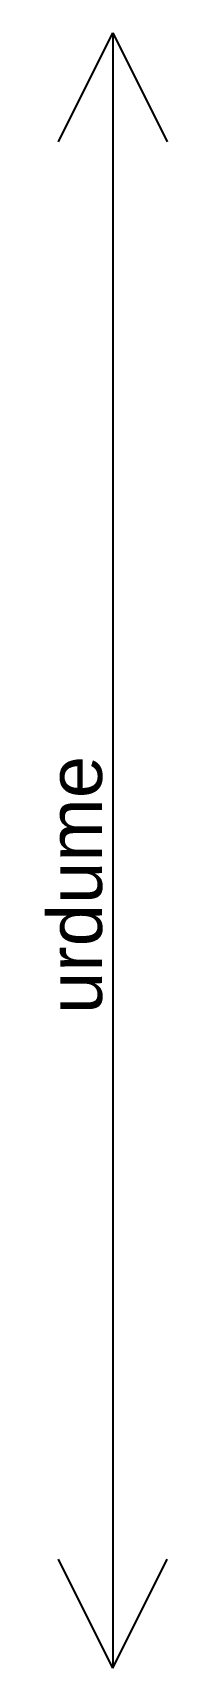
# Model space of a CAD drawing. Header units: centimetres. Extents: x -1.3 to 1, y -30 to 0.
import ezdxf

# ---------------------------------------------------------------- set-up
doc = ezdxf.new("R2010")
doc.units = ezdxf.units.CM
doc.layers.get('0').update_dxf_attribs({"lineweight": 25, "true_color": 0xffffff})
doc.styles.add('textstyle0', font='')
doc.styles.get('textstyle0').set_extended_font_data('Arial')

msp = doc.modelspace()

# ---------------------------------------------------------------- linework, layer by layer
for p, q in [((-1, -2), (0, 0)), ((0, 0), (1, -2)), ((0, 0), (0, -30)), ((0, -30), (-1, -28)), ((0, -30), (1, -28))]:
    msp.add_line(p, q)

# ---------------------------------------------------------------- texts
at = {"insert": (-1.2, -18), "char_height": 1, "attachment_point": 1, "rotation": 90, "style": 'textstyle0'}
msp.add_mtext('urdume', dxfattribs=at)

doc.saveas('drawing.dxf')
